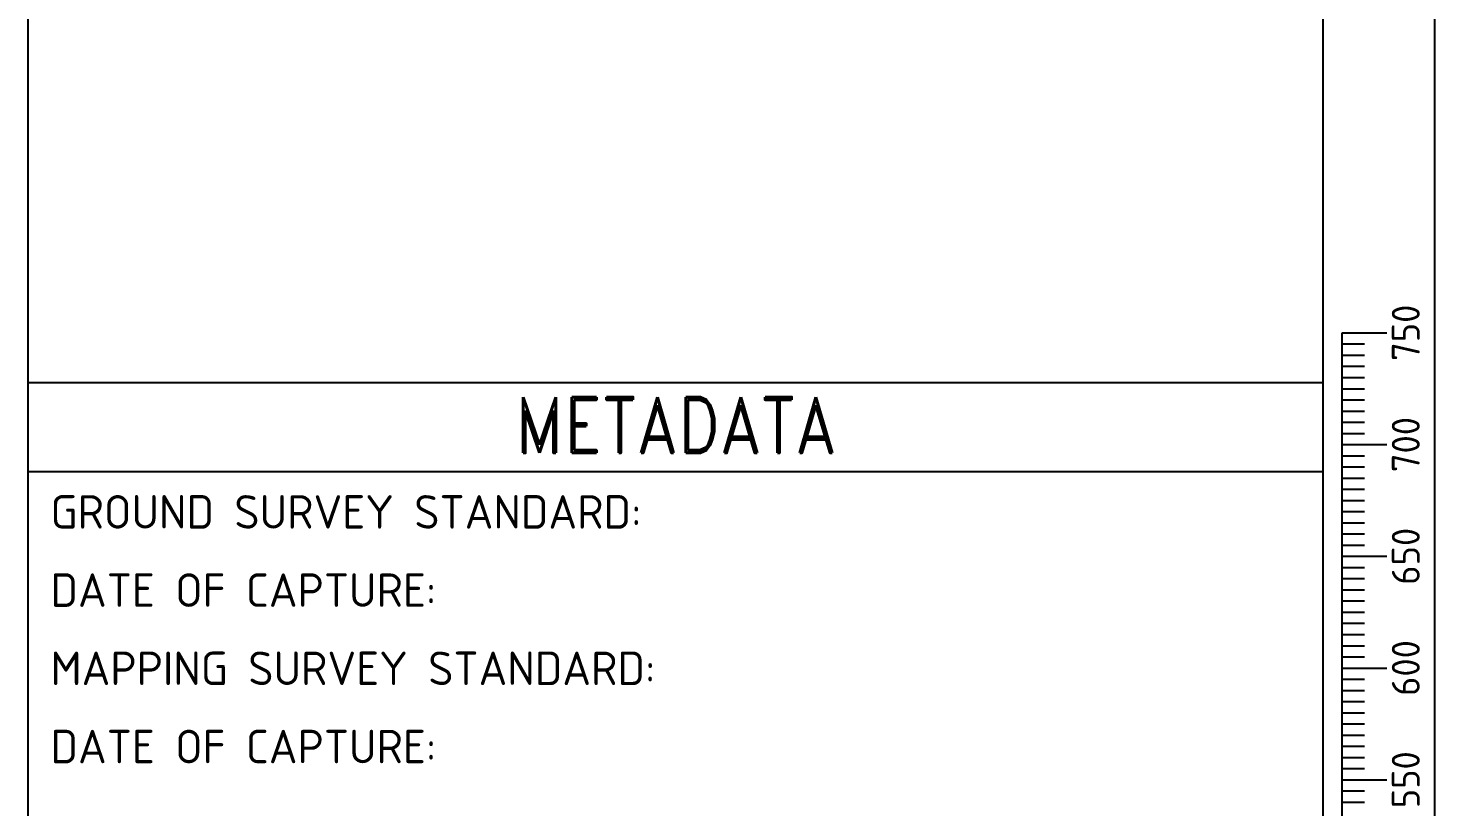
# Model space of a CAD drawing. Extents: x 0 to 420, y 0 to 297.
# Drawn here: x 352.5 to 415.5, y 113.7 to 148.5 of the extents above; entities that cross this region are included whole.
import ezdxf
from ezdxf.enums import TextEntityAlignment as Align

# ---------------------------------------------------------------- set-up
doc = ezdxf.new("R2010")
doc.units = 0
doc.header["$LTSCALE"] = 0.3
doc.header["$MEASUREMENT"] = 0
doc.layers.get('0').update_dxf_attribs({"linetype": 'CONTINUOUS'})
for name, color, linetype in [('L18', 4, 'CONTINUOUS'), ('L35', 3, 'CONTINUOUS'), ('TBLK18', 4, 'CONTINUOUS'), ('TBLK25', 1, 'CONTINUOUS'), ('TBLK35', 3, 'CONTINUOUS'), ('TBLK50', 7, 'CONTINUOUS')]:
    doc.layers.add(name, color=color, linetype=linetype)
doc.styles.add('iso', font='iso3098b.shx')
doc.styles.add('ROMAND', font='romand')

# ---------------------------------------------------------------- blocks, each defined once
blk = doc.blocks.new('sca10_3')
at = {"layer": 'L18'}
for p, q in [((-4.145, 89), (-2.145, 89)), ((-4.145, 14), (-4.145, 89)), ((-4.145, 88.5), (-3.145, 88.5)), ((-4.145, 88), (-3.145, 88)), ((-4.145, 87.5), (-3.145, 87.5)), ((-4.145, 87), (-3.145, 87)), ((-4.145, 86.5), (-3.145, 86.5)), ((-4.145, 86), (-3.145, 86)), ((-4.145, 85.5), (-3.145, 85.5)), ((-4.145, 85), (-3.145, 85)), ((-4.145, 84.5), (-3.145, 84.5)), ((-4.145, 84), (-2.145, 84)), ((-4.145, 83.5), (-3.145, 83.5)), ((-4.145, 83), (-3.145, 83)), ((-4.145, 82.5), (-3.145, 82.5)), ((-4.145, 82), (-3.145, 82)), ((-4.145, 81.5), (-3.145, 81.5)), ((-4.145, 81), (-3.145, 81)), ((-4.145, 80.5), (-3.145, 80.5)), ((-4.145, 80), (-3.145, 80)), ((-4.145, 79.5), (-3.145, 79.5)), ((-4.145, 79), (-2.145, 79)), ((-4.145, 78.5), (-3.145, 78.5)), ((-4.145, 78), (-3.145, 78)), ((-4.145, 77.5), (-3.145, 77.5)), ((-4.145, 77), (-3.145, 77)), ((-4.145, 76.5), (-3.145, 76.5)), ((-4.145, 76), (-3.145, 76)), ((-4.145, 75.5), (-3.145, 75.5)), ((-4.145, 75), (-3.145, 75)), ((-4.145, 74.5), (-3.145, 74.5)), ((-4.145, 74), (-2.145, 74)), ((-4.145, 73.5), (-3.145, 73.5)), ((-4.145, 73), (-3.145, 73)), ((-4.145, 72.5), (-3.145, 72.5)), ((-4.145, 72), (-3.145, 72)), ((-4.145, 71.5), (-3.145, 71.5)), ((-4.145, 71), (-3.145, 71)), ((-4.145, 70.5), (-3.145, 70.5)), ((-4.145, 70), (-3.145, 70)), ((-4.145, 69.5), (-3.145, 69.5)), ((-4.145, 69), (-2.145, 69)), ((-4.145, 68.5), (-3.145, 68.5)), ((-4.145, 68), (-3.145, 68))]:
    blk.add_line(p, q, dxfattribs=at)
at = {"layer": 'L18', "style": 'iso'}
for s, p in [('750', (-0.678, 89)), ('700', (-0.678, 84)), ('650', (-0.678, 79)), ('600', (-0.678, 74)), ('550', (-0.678, 69))]:
    blk.add_text(s, height=1.25, rotation=90, dxfattribs=at).set_placement(p, align=Align.CENTER)
blk = doc.blocks.new('A3BBLK')
at = {"layer": 'TBLK50'}
for p, q in [((352.5, 4.5), (352.5, 292.5)), ((415.5, 4.5), (415.5, 292.5))]:
    blk.add_line(p, q, dxfattribs=at)
blk = doc.blocks.new('a3_in_vtblk')
at = {"layer": 'TBLK35'}
for p, q in [((410.5, 37), (410.5, 292.5)), ((352.5, 132.649), (410.5, 132.649)), ((410.5, 128.649), (352.5, 128.649))]:
    blk.add_line(p, q, dxfattribs=at)
blk.add_blockref('A3BBLK', (0, 0))
at = {"layer": 'TBLK18', "style": 'iso'}
for s, p in [('GROUND SURVEY STANDARD:', (353.5, 126.105)), ('DATE OF CAPTURE:', (353.5, 122.605)), ('MAPPING SURVEY STANDARD:', (353.5, 119.105)), ('DATE OF CAPTURE:', (353.5, 115.605))]:
    blk.add_text(s, height=1.5, dxfattribs=at).set_placement(p)
for tag, p, height in [('GROUND_SURVEY_STD.', (381.875, 126.105), 1.8), ('SURVEY_CAPTURE_DATE', (381.945, 122.605), 1.8), ('MAPPING_SURVEY_STD.', (381.945, 119.105), 1.8), ('MAPPING_CAPTURE_DATE', (381.945, 115.605), 1.8), ('PROJECT_ZONE', (381.945, 112.105), 1.8), ('HEIGHT_DATUM', (381.945, 108.605), 1.8), ('CLIENT_STREET_NAME', (355.514, 86.941), 1.5), ('CLIENT_SUBURB_POSTCODE', (388.488, 86.941), 1.5), ('CLIENT_TELEPHONE_NO.', (368.306, 84.677), 1.5), ('CLIENT_FAX_NO.', (393.555, 84.677), 1.5), ('STREET_NAME', (355.514, 62.1), 1.5), ('SUBURB_POSTCODE', (388.488, 62.1), 1.5), ('TELEPHONE_NO.', (368.306, 59.836), 1.5), ('FAX_NO.', (393.555, 59.836), 1.5)]:
    blk.add_attdef(tag, p, '', height=height, dxfattribs=at)
for tag, p in [('CLIENT_MR_DIRECTORATE', (381.5, 92.96)), ('MR_DIRECTORATE', (381.5, 68.119))]:
    blk.add_attdef(tag, text='', height=1.5, dxfattribs=at).set_placement(p, align=Align.CENTER)
at = {"layer": 'TBLK25', "style": 'ROMAND', "width": 0.85}
blk.add_text('METADATA', height=2.5, dxfattribs=at).set_placement((381.5, 129.493), align=Align.CENTER)
at = {"layer": 'TBLK25', "style": 'iso'}
for tag, height, p in [('CLIENT_MR__BRANCH', 2, (381.5, 90.04)), ('MR_BRANCH', 2, (381.5, 65.199)), ('ROAD_SECTION', 1.75, (384.5, 29.162)), ('SLK', 1.75, (384.5, 26.108)), ('CHAINAGE', 1.75, (384.5, 19.205))]:
    blk.add_attdef(tag, text='', height=height, dxfattribs=at).set_placement(p, align=Align.CENTER)
for tag, p, height in [('FILE_NUMBER', (371.773, 54.237), 2.5), ('DESIGNED_/_DRAWN', (371.773, 49.487), 2), ('VERIFIED', (371.773, 44.487), 2), ('APPROVED', (371.773, 39.487), 2), ('LOCAL_AUTHORITY', (370.48, 16.733), 1.25)]:
    blk.add_attdef(tag, p, '', height=height, dxfattribs=at)
at = {"layer": 'TBLK35', "style": 'iso', "width": 0.9}
for tag, p in [('ROAD_PROJECT&NUMBER', (384.5, 32.231)), ('DRAWING_DESCRIPTION', (384.5, 22.288))]:
    blk.add_attdef(tag, text='', height=2.5, dxfattribs=at).set_placement(p, align=Align.CENTER)
at = {"layer": 'TBLK50', "style": 'iso'}
blk.add_attdef('MRWA_DRG_NUMBER', (356.288, 6.085), '', height=5, dxfattribs=at)

msp = doc.modelspace()

# ---------------------------------------------------------------- block references
at = {"color": 1}
msp.add_blockref('a3_in_vtblk', (0, 0), dxfattribs=at)
at = {"layer": 'L35'}
msp.add_blockref('sca10_3', (415.5, 45.868454), dxfattribs=at)

doc.saveas('drawing.dxf')
